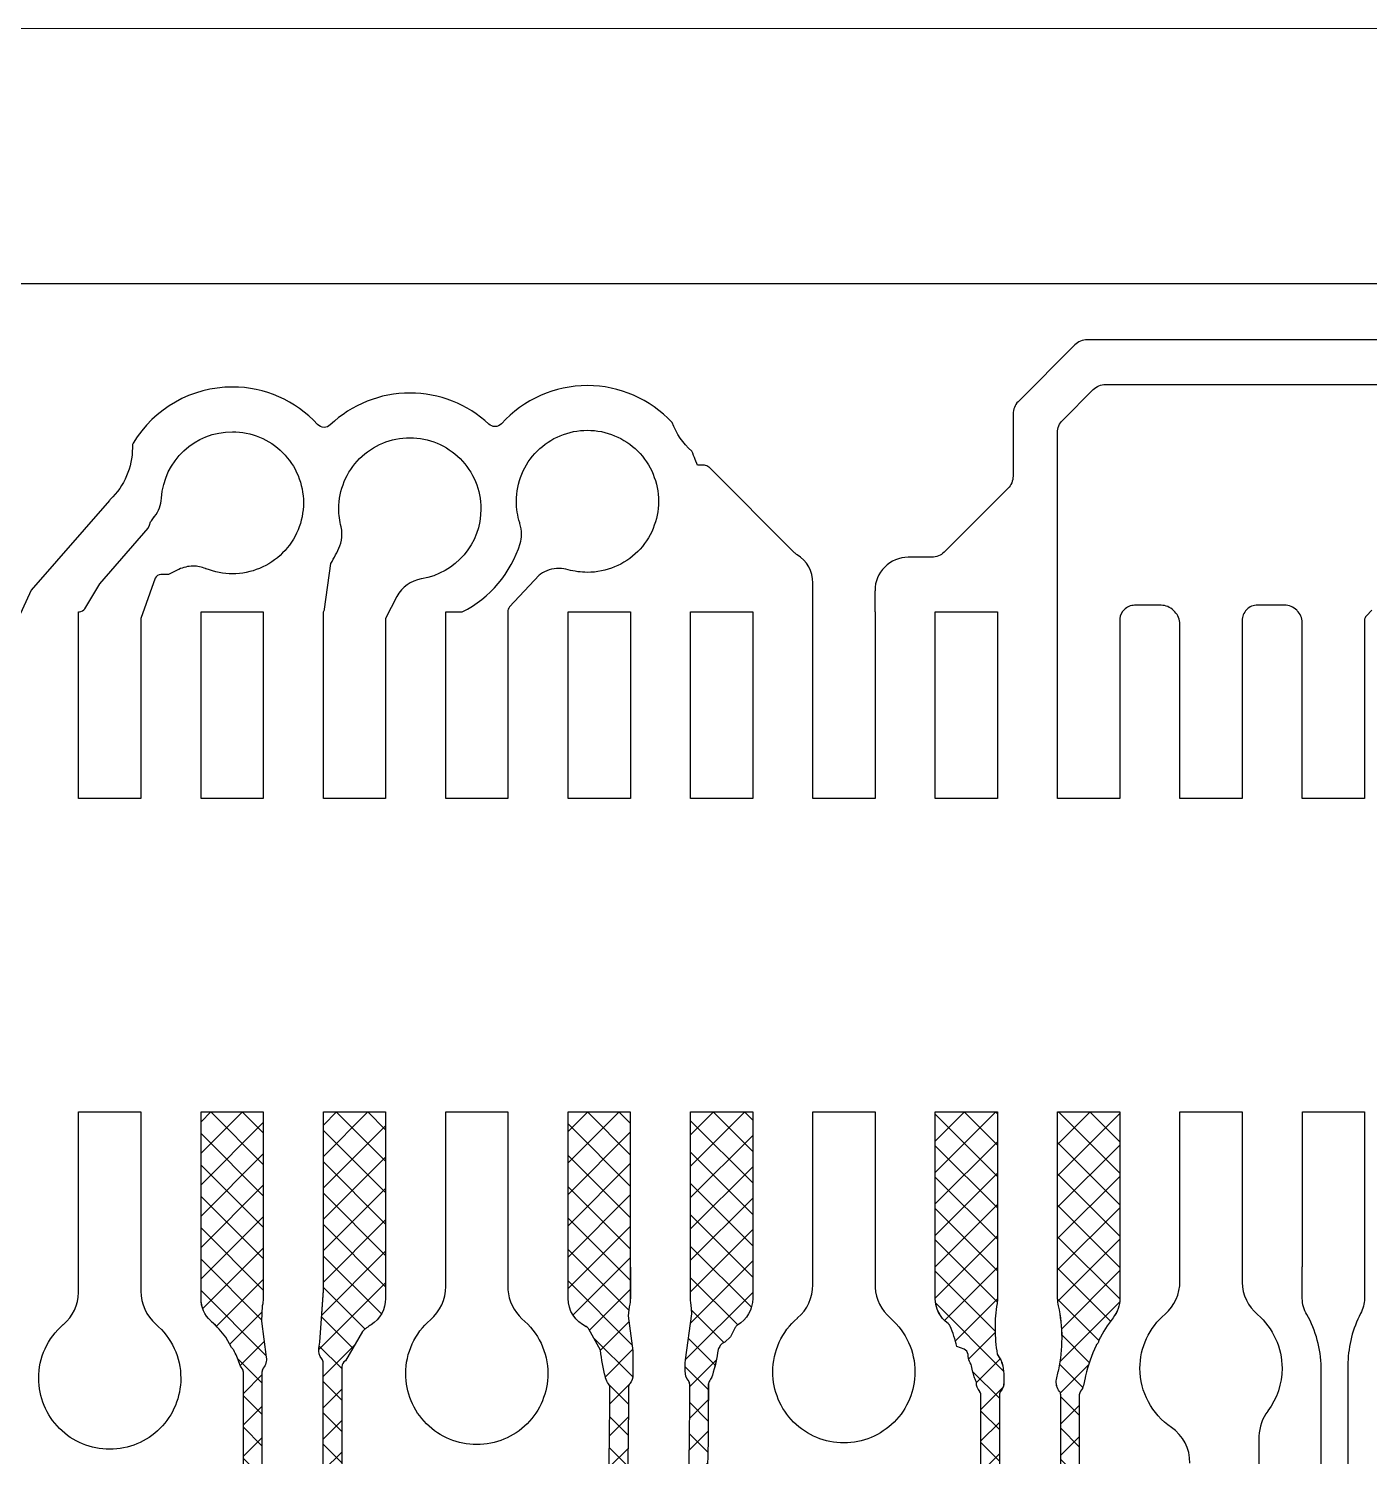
# Model space of a CAD drawing. Extents: x 3811 to 4077, y -444 to -307.
# Drawn here: x 3967.405 to 3971.24, y -377.707 to -373.623 of the extents above; entities that cross this region are included whole.
import ezdxf

# ---------------------------------------------------------------- set-up
doc = ezdxf.new("R2010")
doc.units = 0
doc.layers.add('gbr-dxf', color=7, linetype='Continuous')
doc.layers.add('gbr-outline-dxf', color=2, linetype='Continuous')
doc.layers.add('備註', color=1, linetype='Continuous', lineweight=9)

# ---------------------------------------------------------------- blocks, each defined once
blk = doc.blocks.new('1')
at = {"layer": '備註', "linetype": 'Continuous'}
h = blk.add_hatch(dxfattribs=at)
h.set_pattern_fill('ANSI37', color=3, scale=0.02, style=0)
h.paths.add_polyline_path([(4286.9204, -448.5773), (4286.9204, -445.413, -0.038469), (4286.9207, -445.409, -0.005741), (4286.9224, -445.2641, -0.012911), (4286.9224, -445.263, -0.192745), (4288.774, -440.9383), (4288.7742, -440.9381), (4290.6805, -439.0318, -0.022179), (4290.6819, -439.0301, -0.012999), (4290.6827, -439.0293, 0.198866), (4293.0571, -433.2981, -0.012999), (4293.057, -433.2969), (4293.057, -433.0422, 0.126703), (4293.0538, -433.0328, -0.238292), (4293.0451, -432.9984), (4293.0501, -432.9758), (4293.0503, -432.9752, -0.002638), (4293.0512, -432.9711, 0.052598), (4293.0607, -432.8805, -0.01044), (4293.0608, -432.8791, 0.052723), (4293.0509, -432.7883, -0.061206), (4293.0482, -432.7668), (4293.0482, -432.7668), (4293.0482, -432.2334), (4293.226, -432.2334), (4293.226, -432.6749, -0.009209), (4293.226, -432.6779), (4293.226, -432.7668, -0.169291), (4293.2068, -432.822, 0.043546), (4293.1661, -432.8856, 0.006989), (4293.1641, -432.8943), (4293.1641, -432.8943, 0.108919), (4293.1586, -432.9009, -0.041884), (4293.1584, -432.9012, 0.053171), (4293.1281, -432.9882, -0.002636), (4293.1272, -432.9923, -0.011867), (4293.1268, -432.9938), (4293.1219, -433.0155, -0.117232), (4293.114, -433.0319), (4293.114, -433.0319, 0.146349), (4293.11, -433.0427), (4293.11, -433.2957, -0.012999), (4293.1101, -433.2969, -0.198807), (4290.7224, -439.0646, -0.03099), (4290.7202, -439.067), (4290.7202, -439.067), (4288.8117, -440.9756), (4288.8114, -440.9758, 0.192697), (4286.9754, -445.2631, -0.012911), (4286.9754, -445.2642, 0.005907), (4286.9737, -445.4121, -0.050361), (4286.9734, -445.4173), (4286.9734, -448.5585, -0.036092), (4286.9734, -448.5587, 0.180687), (4286.9787, -448.5717), (4286.9936, -448.5865, -0.042428), (4286.9938, -448.5867, 0.147346), (4287.0042, -448.5918, -0.171376), (4287.028, -448.6026, 0.128411), (4287.1599, -448.6765, -0.015423), (4287.162, -448.6771, -0.266442), (4287.2236, -448.7407, 0.071546), (4287.2262, -448.7457), (4287.2263, -448.7457), (4287.2263, -448.7605, -0.007106), (4287.2263, -448.7626), (4287.2263, -449.0124, -0.007121), (4287.2263, -449.0145), (4287.2263, -449.2791), (4287.0485, -449.2791), (4287.0485, -449.2735), (4287.0485, -449.2735), (4287.0485, -448.7767, 0.118025), (4286.9734, -448.6595, -0.183096), (4286.9614, -448.6343, 0.134987), (4286.9568, -448.6247), (4286.9291, -448.597, -0.212453)])
h.paths.add_polyline_path([(4286.6817, -448.5885, -0.027768), (4286.6918, -448.6181), (4286.6918, -448.6218, 0.063503), (4286.6926, -448.6284), (4286.7018, -448.6818, -0.010797), (4286.7021, -448.6938, 0.010183), (4286.7021, -448.6951), (4286.7021, -448.6954, -0.108314), (4286.6996, -448.7036), (4286.6995, -448.7038), (4286.6995, -448.7038, 0.215605), (4286.6995, -448.7059), (4286.699, -448.7361, 0.0273), (4286.6985, -448.7457), (4286.6985, -448.7457), (4286.6985, -448.7457), (4286.6985, -448.7655), (4286.6985, -448.7655), (4286.6985, -449.2735), (4286.6985, -449.2735), (4286.6985, -449.2791), (4286.8763, -449.2791), (4286.8763, -449.0145, 0.007121), (4286.8763, -449.0124), (4286.8763, -448.7457, 0.228558), (4286.8428, -448.6761), (4286.8424, -448.6758, -0.131355), (4286.7549, -448.559, 0.079704), (4286.7485, -448.5484, -0.146239), (4286.7448, -448.5375, 0.036092), (4286.7448, -448.5373), (4286.7448, -445.2679, 0.087957), (4286.7466, -445.2589, -0.192757), (4288.6497, -440.8139), (4290.5584, -438.9052), (4290.5584, -438.9052), (4290.5585, -438.9052, 0.198869), (4292.8814, -433.298, 0.013079), (4292.8815, -433.2969), (4292.8815, -433.0426, -0.144789), (4292.8853, -433.032, 0.174547), (4292.8944, -433.0069), (4292.8944, -432.9862, 0.021595), (4292.8942, -432.9829, 0.067298), (4292.889, -432.9518, 0.081765), (4292.8841, -432.9401), (4292.8755, -432.9262, -0.042283), (4292.8691, -432.8532, 0.010351), (4292.8691, -432.8519, -0.040896), (4292.8749, -432.7812), (4292.875, -432.7804, 0.038766), (4292.8761, -432.7668), (4292.8761, -432.6779), (4292.8761, -432.2334), (4292.6983, -432.2334), (4292.6983, -432.239), (4292.6982, -432.239), (4292.6982, -432.7478), (4292.6983, -432.748), (4292.6983, -432.7668, 0.23908), (4292.7346, -432.8385, 0.06729), (4292.7351, -432.8389, -0.115876), (4292.7408, -432.8461), (4292.7408, -432.8461, -0.046487), (4292.7597, -432.9045), (4292.7807, -432.9119, -0.252788), (4292.7919, -432.9273), (4292.7925, -432.9332, 0.12341), (4292.7984, -432.9514), (4292.8009, -432.9554, 0.01812), (4292.8096, -432.9914, 0.061967), (4292.8134, -433.0003, -0.102406), (4292.8156, -433.0081, 0.03609), (4292.8156, -433.0084, 0.160481), (4292.8242, -433.0314, 0.055776), (4292.8245, -433.0319, -0.152992), (4292.8284, -433.0432, 0.036092), (4292.8285, -433.0434), (4292.8285, -433.2958, 0.01306), (4292.8284, -433.2969, -0.198906), (4290.521, -438.8677), (4290.521, -438.8677), (4290.521, -438.8677), (4288.6122, -440.7765), (4288.6121, -440.7765), (4288.6121, -440.7765, 0.192447), (4286.6938, -445.2499, 0.098806), (4286.6918, -445.2601), (4286.6918, -448.5373, 0.037059), (4286.6918, -448.5376, -0.152635), (4286.6878, -448.5488, 0.27377)])
h.paths.add_polyline_path([(4283.8869, -448.557, -0.172995), (4283.8958, -448.5321), (4283.8958, -448.532, 0.146349), (4283.8998, -448.5212), (4283.8998, -446.4176, -0.040138), (4283.9001, -446.4134, -0.198769), (4286.2625, -440.714), (4286.2627, -440.7138), (4287.5098, -439.4667), (4287.5098, -439.4666), (4287.5098, -439.4666, 0.198907), (4289.9036, -433.6873, -0.016872), (4289.9037, -433.6857), (4289.9037, -432.973, -0.036092), (4289.9036, -432.9727, 0.141335), (4289.9002, -432.9621, -0.212319), (4289.891, -432.9315), (4289.9029, -432.8387), (4289.9002, -432.786, -0.054356), (4289.8981, -432.7668), (4289.8981, -432.6779, -0.007121), (4289.8981, -432.6758), (4289.8981, -432.239), (4289.8982, -432.239), (4289.8982, -432.2334), (4290.076, -432.2334), (4290.076, -432.7668), (4290.0759, -432.7668), (4290.0759, -432.7668, -0.3159), (4290.0172, -432.8504, 0.141143), (4290.0088, -432.8577, -0.033597), (4290.0087, -432.8578), (4289.9797, -432.9056, 0.059391), (4289.978, -432.91, -0.029996), (4289.9675, -432.949, -0.090958), (4289.9606, -432.9614), (4289.9606, -432.9614, 0.141804), (4289.9567, -432.9718), (4289.9567, -433.687, -0.016893), (4289.9566, -433.6886, -0.198865), (4287.5473, -439.5041), (4287.5473, -439.5041), (4287.5473, -439.5041), (4286.3002, -440.7512), (4286.2999, -440.7515, 0.198902), (4283.9531, -446.4175, -0.026722), (4283.953, -446.4202, -0.016159), (4283.9528, -446.4218), (4283.9528, -448.5203, -0.048029), (4283.9528, -448.5207, 0.152992), (4283.9568, -448.532), (4283.9569, -448.5321, -0.092649), (4283.9638, -448.5448, -0.002776), (4283.9648, -448.548, 0.055059), (4283.9954, -448.6144, -0.039851), (4283.9956, -448.6146, 0.137615), (4284.0038, -448.6217), (4284.0038, -448.6217), (4284.0038, -448.6218), (4284.0052, -448.6245, 0.441021), (4284.0052, -448.6245), (4284.0052, -448.6245), (4284.0139, -448.6418, 0.037742), (4284.0468, -448.6796, -0.212517), (4284.0762, -448.7457), (4284.0762, -448.8346, -0.007121), (4284.0762, -448.8367), (4284.0762, -449.2791), (4283.8984, -449.2791), (4283.8984, -449.2735), (4283.8984, -449.2735), (4283.8984, -448.7655), (4283.8984, -448.7649), (4283.8984, -448.7457), (4283.8984, -448.7457), (4283.8984, -448.7457, -0.040316), (4283.8996, -448.7314, -0.010149), (4283.8998, -448.7302), (4283.9034, -448.6386, 0.050913), (4283.8899, -448.5724), (4283.8893, -448.5705, -0.088155)])
h.paths.add_polyline_path([(4283.5483, -448.8346, 0.009209), (4283.5484, -448.8376), (4283.5484, -449.2735), (4283.5484, -449.2735), (4283.5484, -449.2791), (4283.7262, -449.2791), (4283.7262, -448.7457), (4283.7261, -448.7457, 0.019469), (4283.7259, -448.7389), (4283.731, -448.5973), (4283.731, -448.5973, -0.396062), (4283.731, -448.5972), (4283.731, -448.5956), (4283.731, -448.5955), (4283.731, -448.5955, -0.135041), (4283.7306, -448.5849), (4283.7306, -448.5847, -0.012549), (4283.7352, -448.5689, 0.254191), (4283.7282, -448.532), (4283.7282, -448.532, -0.146437), (4283.7243, -448.5212), (4283.7243, -446.4177, 0.016923), (4283.7242, -446.4161, -0.198862), (4286.1381, -440.5897), (4286.1383, -440.5895), (4287.3855, -439.3423), (4287.3855, -439.3423), (4287.3855, -439.3423, 0.198917), (4289.7281, -433.6871, 0.016923), (4289.728, -433.6854), (4289.728, -433.0099, -0.152918), (4289.732, -432.9987), (4289.732, -432.9987, 0.175279), (4289.7409, -432.9734), (4289.7409, -432.9508, 0.145547), (4289.7353, -432.9291), (4289.7249, -432.8514), (4289.7257, -432.7734, 0.018935), (4289.7259, -432.7668), (4289.7259, -432.7668), (4289.7259, -432.7668), (4289.7259, -432.747), (4289.7259, -432.239), (4289.7259, -432.2334), (4289.5481, -432.2334), (4289.5481, -432.239), (4289.5481, -432.6758, 0.007121), (4289.5481, -432.6779), (4289.5481, -432.7668, 0.194527), (4289.5731, -432.8286, -0.111015), (4289.6635, -432.9841, 0.105582), (4289.671, -432.9987), (4289.671, -432.9987, -0.152929), (4289.675, -433.01, 0.036092), (4289.675, -433.0102), (4289.675, -433.686, 0.013079), (4289.675, -433.6871, 0.020044), (4289.6751, -433.6891, -0.198851), (4287.3481, -439.3048), (4287.348, -439.3048), (4287.348, -439.3048), (4286.1008, -440.552), (4286.1006, -440.5522, 0.198871), (4283.6712, -446.4164, 0.013079), (4283.6712, -446.4175), (4283.6712, -446.4178, 0.020066), (4283.6713, -446.4198), (4283.6713, -448.5207, -0.150332), (4283.6674, -448.5318, 0.096433), (4283.6602, -448.5449, -0.122485), (4283.5758, -448.6814, 0.204905), (4283.5483, -448.7457)])
h.paths.add_polyline_path([(4285.6484, -449.2791), (4285.6484, -448.7457), (4285.6485, -448.7457), (4285.6485, -448.7457, -0.186162), (4285.6715, -448.686, -0.011402), (4285.6725, -448.6848, 0.113626), (4285.759, -448.5364, -0.002685), (4285.7601, -448.5329, -0.098981), (4285.7673, -448.5193), (4285.7673, -448.5192, 0.152897), (4285.7713, -448.508, -0.05707), (4285.7713, -448.5074), (4285.7713, -445.9316, -0.020066), (4285.7713, -445.9296, -0.198906), (4288.0516, -440.4245), (4288.0516, -440.4245), (4288.0516, -440.4245), (4289.1865, -439.2896), (4289.1865, -439.2896), (4289.1865, -439.2896, 0.198918), (4291.7675, -433.0586, -0.01306), (4291.7675, -433.0575), (4291.7675, -433.0224, -0.048029), (4291.7675, -433.022, 0.145602), (4291.7638, -433.0112, -0.124838), (4291.7554, -432.9938, -0.014226), (4291.7548, -432.9919, -0.038028), (4291.741, -432.9152), (4291.7076, -432.8549, 0.133018), (4291.7001, -432.8477, -0.293511), (4291.6482, -432.7668), (4291.6481, -432.7668), (4291.6481, -432.2334), (4291.8259, -432.2334), (4291.8259, -432.6758, -0.007106), (4291.826, -432.6779), (4291.826, -432.7668, -0.044204), (4291.8246, -432.7824), (4291.8245, -432.7831, 0.019404), (4291.8196, -432.8163), (4291.833, -432.9171, -0.04233), (4291.8333, -432.9237), (4291.8333, -432.9858, -0.171575), (4291.8246, -433.0106), (4291.8245, -433.0107, 0.152897), (4291.8205, -433.022), (4291.8205, -433.0586, -0.013079), (4291.8205, -433.0598, -0.198885), (4289.224, -439.327), (4289.224, -439.3271), (4289.2239, -439.3271), (4288.0891, -440.4619), (4288.0891, -440.462), (4288.089, -440.462, 0.198837), (4285.8243, -445.9276, -0.020022), (4285.8243, -445.9296), (4285.8243, -448.5091, 0.126649), (4285.8277, -448.5185, -0.255471), (4285.8355, -448.5554, -0.002709), (4285.8344, -448.5591, 0.019111), (4285.8274, -448.5873), (4285.8262, -448.7416, -0.011961), (4285.8263, -448.7457), (4285.8263, -448.8346, -0.009235), (4285.8262, -448.8375), (4285.8262, -449.2791)])
h.paths.add_polyline_path([(4284.5984, -449.2791), (4284.5984, -448.7457), (4284.5984, -448.7457), (4284.5984, -448.7457, -0.181251), (4284.6203, -448.6873, -0.01195), (4284.6214, -448.686, 0.113438), (4284.71, -448.5278, -0.100452), (4284.7172, -448.5139), (4284.7173, -448.5139, 0.152897), (4284.7213, -448.5026, -0.037059), (4284.7213, -448.5023), (4284.7213, -446.3639, -0.013079), (4284.7213, -446.3628, -0.198867), (4287.2147, -440.3439), (4287.2149, -440.3437), (4288.3589, -439.1997), (4288.3589, -439.1997), (4288.3589, -439.1997, 0.198919), (4290.7192, -433.5016, -0.01306), (4290.7192, -433.5005), (4290.7192, -432.9778, 0.141403), (4290.7158, -432.9672, -0.106282), (4290.7079, -432.9527, 0.037341), (4290.6916, -432.9145, 0.121014), (4290.6851, -432.9076), (4290.685, -432.9076), (4290.669, -432.8781, 0.05425), (4290.6283, -432.8336, -0.021193), (4290.626, -432.8313, -0.205959), (4290.5982, -432.7668), (4290.5981, -432.7668), (4290.5981, -432.7476), (4290.5981, -432.7475), (4290.5981, -432.239), (4290.5981, -432.239), (4290.5981, -432.2334), (4290.7759, -432.2334), (4290.7759, -432.6759, -0.006875), (4290.776, -432.6779), (4290.776, -432.7668, -0.060251), (4290.7734, -432.7879), (4290.771, -432.8319), (4290.7845, -432.935, -0.215499), (4290.7763, -432.9664), (4290.7762, -432.9665, 0.152897), (4290.7723, -432.9777, -0.037059), (4290.7722, -432.978), (4290.7722, -433.5016, -0.013079), (4290.7722, -433.5028, -0.198882), (4288.3964, -439.2372), (4288.3964, -439.2372), (4288.3964, -439.2372), (4287.2524, -440.3812), (4287.2522, -440.3814, 0.198902), (4284.7743, -446.3639, -0.01306), (4284.7743, -446.365), (4284.7743, -448.5035, 0.126611), (4284.7775, -448.5129, -0.255514), (4284.7856, -448.5498, 0.048391), (4284.771, -448.6266), (4284.7744, -448.7278, -0.050849), (4284.7762, -448.7457), (4284.7762, -448.8346, -0.009235), (4284.7762, -448.8376), (4284.7762, -449.2791)])
h.paths.add_polyline_path([(4284.9387, -448.5595, -0.250239), (4284.9458, -448.5231), (4284.9459, -448.5229, 0.152967), (4284.9498, -448.5117), (4284.9498, -446.364, -0.013079), (4284.9499, -446.3628, -0.198864), (4287.3765, -440.5057), (4287.3765, -440.5057), (4287.3765, -440.5057), (4288.5208, -439.3615), (4288.5208, -439.3614), (4288.5208, -439.3614, 0.198847), (4290.9479, -433.5039, -0.020044), (4290.9478, -433.5019), (4290.9478, -433.5017, -0.01306), (4290.9478, -433.5005), (4290.9478, -432.9511, 0.152951), (4290.9438, -432.9398, -0.039884), (4290.9437, -432.9396, -0.209268), (4290.9354, -432.9091), (4290.9379, -432.8921), (4290.9482, -432.7438), (4290.9482, -432.2334), (4291.126, -432.2334), (4291.126, -432.6757, -0.007335), (4291.126, -432.6779), (4291.126, -432.7668, -0.258233), (4291.0843, -432.8421, 0.039395), (4291.0598, -432.861), (4291.0109, -432.9456), (4291.0109, -432.9456, 0.259695), (4291.0009, -432.9622, -0.034686), (4291.0008, -432.9628), (4291.0008, -433.5002, -0.016923), (4291.0009, -433.5019, -0.198912), (4288.5583, -439.3989), (4288.5582, -439.3989), (4288.5582, -439.3989), (4287.414, -440.5432), (4287.4139, -440.5432), (4287.4139, -440.5432, 0.198899), (4285.0029, -446.3639, -0.01306), (4285.0028, -446.3651), (4285.0028, -448.5112, -0.048029), (4285.0029, -448.5116, 0.14893), (4285.0067, -448.5226, -0.099394), (4285.014, -448.5362, 0.061896), (4285.0513, -448.6191, 0.069304), (4285.0552, -448.6229), (4285.0554, -448.623), (4285.0608, -448.634, 0.043693), (4285.1013, -448.6839, -0.017871), (4285.103, -448.6858, -0.186699), (4285.1262, -448.7457), (4285.1263, -448.7457), (4285.1263, -449.2791), (4284.9485, -449.2791), (4284.9485, -449.2735), (4284.9485, -448.8378, -0.009209), (4284.9484, -448.8348), (4284.9484, -448.7457, -0.018469), (4284.9486, -448.7393), (4284.9508, -448.6128), (4284.9508, -448.6128, 0.014957), (4284.9507, -448.6118, 0.036518)])
h.paths.add_polyline_path([(4282.4984, -448.7457), (4282.4984, -448.8346), (4282.4984, -449.2791), (4282.6762, -449.2791), (4282.6762, -449.2735), (4282.6762, -449.2735), (4282.6762, -448.7655), (4282.6762, -448.7655), (4282.6762, -448.7457, 0.030518), (4282.6755, -448.7349), (4282.6747, -448.5969, -0.027525), (4282.6844, -448.5535, 0.002633), (4282.6855, -448.5498, 0.255399), (4282.6774, -448.5129, -0.137907), (4282.6742, -448.5026), (4282.6742, -446.3275, 0.01306), (4282.6742, -446.3264, -0.198907), (4284.9527, -440.8254), (4284.9527, -440.8254), (4284.9527, -440.8254), (4286.7469, -439.0312, 0.041596), (4286.7497, -439.0279, 0.15799), (4288.6742, -433.0893, 0.020066), (4288.6741, -433.0874), (4288.6741, -433.0104, 0.05707), (4288.6742, -433.0099, -0.152897), (4288.6782, -432.9986, 0.173258), (4288.6871, -432.9737), (4288.6871, -432.9456, 0.050081), (4288.6863, -432.9378), (4288.6708, -432.8219), (4288.673, -432.7893, 0.064351), (4288.6759, -432.7668), (4288.6759, -432.747), (4288.6759, -432.6779), (4288.6759, -432.239), (4288.6759, -432.2334), (4288.4981, -432.2334), (4288.4981, -432.239), (4288.4981, -432.6779), (4288.4981, -432.747), (4288.4981, -432.7668, 0.180381), (4288.5198, -432.825, 0.01427), (4288.5212, -432.8265, -0.04928), (4288.5686, -432.8905), (4288.569, -432.8912, 0.118045), (4288.5695, -432.8923, -0.027346), (4288.5707, -432.894, -0.060362), (4288.6095, -432.9834, 0.110384), (4288.6172, -432.9987, -0.146233), (4288.6211, -433.0094), (4288.6211, -433.0894, 0.020044), (4288.6212, -433.0914, -0.157884), (4286.708, -438.9951), (4284.9152, -440.7879), (4284.9152, -440.7879), (4284.9152, -440.7879, 0.198869), (4282.6212, -446.3252, 0.013079), (4282.6212, -446.3264), (4282.6212, -448.5026, -0.152897), (4282.6172, -448.5139), (4282.6171, -448.514, 0.100206), (4282.6099, -448.5278, 0.002647), (4282.6088, -448.5315, -0.110971), (4282.5214, -448.686, 0.010784), (4282.5204, -448.687, 0.182088)])
h.paths.add_polyline_path([(4282.8387, -448.5595, 0.002676), (4282.8397, -448.5628, -0.008691), (4282.8431, -448.5749), (4282.8483, -448.7655), (4282.8483, -449.2735), (4282.8483, -449.2735), (4282.8483, -449.2791), (4283.0261, -449.2791), (4283.0261, -448.8346), (4283.0261, -448.7457, 0.195254), (4283.001, -448.6837, -0.115352), (4282.915, -448.5397, 0.002713), (4282.9139, -448.5362, 0.095115), (4282.907, -448.5232, 0.040767), (4282.9068, -448.5229, -0.152992), (4282.9028, -448.5116, 0.036092), (4282.9028, -448.5113), (4282.9028, -446.3274, 0.03042), (4282.9028, -446.3243, -0.198847), (4285.1144, -440.987), (4285.1145, -440.987), (4285.1145, -440.987), (4286.9214, -439.18, 0.040674), (4286.9242, -439.1768, 0.15841), (4288.9028, -433.0905, 0.013079), (4288.9028, -433.0893), (4288.9028, -432.9748, -0.152234), (4288.9071, -432.9637, 0.095505), (4288.9145, -432.9508, 0.019977), (4288.9225, -432.9245, -0.219672), (4288.9341, -432.9124), (4288.9342, -432.9124), (4288.9659, -432.8552), (4288.9659, -432.8551, -0.140609), (4288.974, -432.8476), (4288.9742, -432.8475, 0.29281), (4289.0259, -432.7668), (4289.0259, -432.6779, 0.006875), (4289.0259, -432.6759), (4289.0259, -432.239), (4289.0259, -432.2334), (4288.8481, -432.2334), (4288.8481, -432.239), (4288.8481, -432.747), (4288.8481, -432.7668), (4288.8481, -432.7668, 0.056627), (4288.8503, -432.7867, -0.026278), (4288.8541, -432.8145), (4288.8383, -432.9327, 0.198048), (4288.8459, -432.9617, 0.04083), (4288.8461, -432.962, -0.145886), (4288.8497, -432.9728, 0.058027), (4288.8498, -432.9733), (4288.8498, -433.0882, 0.01306), (4288.8498, -433.0894, -0.158386), (4286.8825, -439.144), (4285.077, -440.9495), (4285.077, -440.9495), (4285.077, -440.9495, 0.198917), (4282.8498, -446.3263, 0.016923), (4282.8498, -446.328), (4282.8498, -448.5121, -0.144789), (4282.8459, -448.5228, 0.252674)])
h.paths.add_polyline_path([(4285.9889, -448.569, -0.2567), (4285.9961, -448.5317, 0.139935), (4285.9999, -448.5215), (4285.9999, -445.9299, -0.013079), (4285.9999, -445.9287, -0.198872), (4288.2134, -440.5862), (4288.2134, -440.5862), (4288.2134, -440.5862), (4289.3482, -439.4514, 0.198911), (4291.996, -433.059, -0.017024), (4291.9961, -433.0573), (4291.9961, -433.0134, -0.048029), (4291.996, -433.013, 0.152992), (4291.9921, -433.0017), (4291.9921, -433.0017, -0.186251), (4291.9832, -432.9748), (4291.9832, -432.9492, -0.043586), (4291.9838, -432.9424), (4292.0023, -432.8113), (4292.0013, -432.7976, 0.010184), (4291.9993, -432.7807, -0.039382), (4291.9982, -432.7668), (4291.9982, -432.6779, -0.007121), (4291.9982, -432.6758), (4291.9982, -432.2334), (4292.176, -432.2334), (4292.176, -432.7668), (4292.176, -432.7668), (4292.176, -432.7668, -0.264407), (4292.1325, -432.8432, 0.118492), (4292.1262, -432.8501), (4292.1262, -432.8501), (4292.1122, -432.8768), (4292.0967, -432.8923), (4292.0967, -432.8923, 0.213294), (4292.0832, -432.9015, 0.007572), (4292.0771, -432.9128, -0.03781), (4292.0607, -432.9867, -0.107864), (4292.0531, -433.0016), (4292.0531, -433.0017, 0.152897), (4292.0491, -433.0129), (4292.0491, -433.0586, -0.016893), (4292.049, -433.0603, -0.198872), (4289.3858, -439.4888), (4289.3858, -439.4888), (4288.2509, -440.6237), (4288.2509, -440.6237), (4288.2509, -440.6237, 0.198911), (4286.0529, -445.9298, -0.01306), (4286.0529, -445.931), (4286.0529, -448.5202, -0.048029), (4286.0529, -448.5206, 0.152992), (4286.0569, -448.5319), (4286.0569, -448.5319, -0.108794), (4286.0646, -448.547), (4286.0649, -448.548, 0.120342), (4286.1492, -448.6819, -0.011273), (4286.1502, -448.6829, -0.198693), (4286.1762, -448.7457), (4286.1762, -448.8346), (4286.1762, -449.2791), (4285.9984, -449.2791), (4285.9984, -448.8346), (4285.9984, -448.7457, -0.037571), (4285.9994, -448.7325), (4286.0018, -448.6362), (4286.0018, -448.6362), (4286.0018, -448.6362, 0.081875), (4286.0024, -448.6297, 0.04431), (4285.9899, -448.5722, -0.002781)])
at = {"layer": 'gbr-dxf', "color": 3, "linetype": 'Continuous'}
for points in [[(4290.7192, -433.5005), (4290.7192, -432.9778, 0.141403), (4290.7158, -432.9672, -0.106282), (4290.7079, -432.9527, 0.037341), (4290.6916, -432.9145, 0.121014), (4290.6851, -432.9076), (4290.685, -432.9076), (4290.669, -432.8781, 0.05425), (4290.6283, -432.8336, -0.021193), (4290.626, -432.8313, -0.205959), (4290.5982, -432.7668), (4290.5981, -432.7668), (4290.5981, -432.7476), (4290.5981, -432.7475), (4290.5981, -432.239), (4290.5981, -432.239), (4290.5981, -432.2334), (4290.7759, -432.2334), (4290.7759, -432.6759, -0.006875), (4290.776, -432.6779), (4290.776, -432.7668, -0.060251), (4290.7734, -432.7879), (4290.771, -432.8319), (4290.7845, -432.935, -0.215499), (4290.7763, -432.9664), (4290.7762, -432.9665, 0.152897), (4290.7723, -432.9777, -0.037059), (4290.7722, -432.978), (4290.7722, -433.5016, -0.013079)], [(4290.9478, -433.5005), (4290.9478, -432.9511, 0.152951), (4290.9438, -432.9398, -0.039884), (4290.9437, -432.9396, -0.209268), (4290.9354, -432.9091), (4290.9379, -432.8921), (4290.9482, -432.7438), (4290.9482, -432.2334), (4291.126, -432.2334), (4291.126, -432.6757, -0.007335), (4291.126, -432.6779), (4291.126, -432.7668, -0.258233), (4291.0843, -432.8421, 0.039395), (4291.0598, -432.861), (4291.0109, -432.9456), (4291.0109, -432.9456, 0.259695), (4291.0009, -432.9622, -0.034686), (4291.0008, -432.9628), (4291.0008, -433.5002, -0.016923)], [(4289.1865, -439.2896, 0.198918), (4291.7675, -433.0586, -0.01306), (4291.7675, -433.0575), (4291.7675, -433.0224, -0.048029), (4291.7675, -433.022, 0.145602), (4291.7638, -433.0112, -0.124838), (4291.7554, -432.9938, -0.014226), (4291.7548, -432.9919, -0.038028), (4291.741, -432.9152), (4291.7076, -432.8549, 0.133018), (4291.7001, -432.8477, -0.293511), (4291.6482, -432.7668), (4291.6481, -432.7668), (4291.6481, -432.2334), (4291.8259, -432.2334), (4291.8259, -432.6758, -0.007106), (4291.826, -432.6779), (4291.826, -432.7668, -0.044204), (4291.8246, -432.7824), (4291.8245, -432.7831, 0.019404), (4291.8196, -432.8163), (4291.833, -432.9171, -0.04233), (4291.8333, -432.9237), (4291.8333, -432.9858, -0.171575), (4291.8246, -433.0106), (4291.8245, -433.0107, 0.152897), (4291.8205, -433.022), (4291.8205, -433.0586, -0.013079), (4291.8205, -433.0598, -0.198885), (4289.224, -439.327)], [(4289.3482, -439.4514, 0.198911), (4291.996, -433.059, -0.017024), (4291.9961, -433.0573), (4291.9961, -433.0134, -0.048029), (4291.996, -433.013, 0.152992), (4291.9921, -433.0017), (4291.9921, -433.0017, -0.186251), (4291.9832, -432.9748), (4291.9832, -432.9492, -0.043586), (4291.9838, -432.9424), (4292.0023, -432.8113), (4292.0013, -432.7976, 0.010184), (4291.9993, -432.7807, -0.039382), (4291.9982, -432.7668), (4291.9982, -432.6779, -0.007121), (4291.9982, -432.6758), (4291.9982, -432.2334), (4292.176, -432.2334), (4292.176, -432.7668), (4292.176, -432.7668), (4292.176, -432.7668, -0.264407), (4292.1325, -432.8432, 0.118492), (4292.1262, -432.8501), (4292.1262, -432.8501), (4292.1122, -432.8768), (4292.0967, -432.8923), (4292.0967, -432.8923, 0.213294), (4292.0832, -432.9015, 0.007572), (4292.0771, -432.9128, -0.03781), (4292.0607, -432.9867, -0.107864), (4292.0531, -433.0016), (4292.0531, -433.0017, 0.152897), (4292.0491, -433.0129), (4292.0491, -433.0586, -0.016893), (4292.049, -433.0603, -0.198872), (4289.3858, -439.4888)], [(4292.8285, -433.2958), (4292.8285, -433.0434, -0.036092), (4292.8284, -433.0432, 0.152992), (4292.8245, -433.0319, -0.055776), (4292.8242, -433.0314, -0.160481), (4292.8156, -433.0084, -0.03609), (4292.8156, -433.0081, 0.102406), (4292.8134, -433.0003, -0.061967), (4292.8096, -432.9914, -0.01812), (4292.8009, -432.9554), (4292.7984, -432.9514, -0.12341), (4292.7925, -432.9332), (4292.7919, -432.9273), (4292.7919, -432.9272, 0.252788), (4292.7807, -432.9119), (4292.7597, -432.9045, 0.046487), (4292.7408, -432.8461), (4292.7408, -432.8461, 0.115876), (4292.7351, -432.8389, -0.06729), (4292.7346, -432.8385, -0.23908), (4292.6983, -432.7668), (4292.6983, -432.748), (4292.6982, -432.7478), (4292.6982, -432.239), (4292.6983, -432.239), (4292.6983, -432.2334), (4292.8761, -432.2334), (4292.8761, -432.6779)], [(4293.057, -433.2969), (4293.057, -433.0422, 0.126703), (4293.0538, -433.0328, -0.238292), (4293.0451, -432.9984), (4293.0501, -432.9758), (4293.0503, -432.9752, -0.002638), (4293.0512, -432.9711, 0.052598), (4293.0607, -432.8805, -0.01044), (4293.0608, -432.8791, 0.052723), (4293.0509, -432.7883, -0.061206), (4293.0482, -432.7668), (4293.0482, -432.7668), (4293.0482, -432.2334), (4293.226, -432.2334), (4293.226, -432.6749, -0.009209), (4293.226, -432.6779), (4293.226, -432.7668, -0.169291), (4293.2068, -432.822, 0.043546), (4293.1661, -432.8856, 0.006989), (4293.1641, -432.8943), (4293.1641, -432.8943, 0.108919), (4293.1586, -432.9009, -0.041884), (4293.1584, -432.9012, 0.053171), (4293.1281, -432.9882, -0.002636), (4293.1272, -432.9923, -0.011867), (4293.1268, -432.9938), (4293.1219, -433.0155, -0.117232), (4293.114, -433.0319), (4293.114, -433.0319, 0.146349), (4293.11, -433.0427), (4293.11, -433.2957, -0.012999)], [(4292.8761, -432.6779), (4292.8761, -432.7668, -0.038766), (4292.875, -432.7804), (4292.8749, -432.7812, 0.040896), (4292.8691, -432.8519, -0.010351), (4292.8691, -432.8532, 0.042283), (4292.8755, -432.9262), (4292.8841, -432.9401, -0.081765), (4292.889, -432.9518, -0.067298), (4292.8942, -432.9829, -0.021595), (4292.8944, -432.9862), (4292.8944, -433.0069, -0.174547), (4292.8853, -433.032, 0.144789), (4292.8815, -433.0426), (4292.8815, -433.2969, -0.013079), (4292.8814, -433.298, -0.198869), (4290.5585, -438.9052), (4290.5584, -438.9052), (4290.5584, -438.9052), (4288.6497, -440.8139, 0.192757)]]:
    blk.add_lwpolyline(points, format="xyb", dxfattribs=at)

msp = doc.modelspace()

# ---------------------------------------------------------------- linework, layer by layer
at = {"layer": 'gbr-dxf', "linetype": 'Continuous'}
for points in [[(3960.4371, -374.3522), (3973.4374, -374.3522, -0.365449)], [(3972.9202, -374.5132), (3970.4327, -374.5132, 0.198987), (3970.3974, -374.5279), (3970.2351, -374.6901, 0.198964), (3970.2205, -374.7255), (3970.2205, -374.903, -0.198889), (3970.2058, -374.9383), (3970.0238, -375.1204, -0.198814), (3969.9884, -375.135), (3969.9212, -375.135), (3969.9207, -375.135, 0.414238), (3969.8258, -375.23, -0.02152), (3969.8257, -375.232), (3969.8257, -375.2888, 0.031775), (3969.8259, -375.2913), (3969.826, -375.2913), (3969.826, -375.8247), (3969.6482, -375.8247), (3969.6482, -375.8191), (3969.6481, -375.8191), (3969.6481, -375.2091), (3969.6481, -375.2085, 0.260275), (3969.603, -375.1276, -0.03163), (3969.6005, -375.1259, -0.042896), (3969.5939, -375.1204), (3969.3512, -374.8776, -0.056719), (3969.3508, -374.8773, 0.181507), (3969.3378, -374.8719, -0.04733), (3969.3374, -374.8719), (3969.3183, -374.8719), (3969.3119, -374.8556, 0.019813), (3969.3015, -374.8317, -0.124142), (3969.2456, -374.7496, 0.208304), (3969.0033, -374.644), (3969.0033, -374.644, 0.211895), (3968.7577, -374.753, -0.211941), (3968.7389, -374.7613, -0.189814), (3968.7216, -374.7545, 0.190057), (3968.4956, -374.6654, 0.192158), (3968.2677, -374.7563, -0.193836), (3968.2502, -374.7634, -0.211803), (3968.2314, -374.755, 0.209797), (3967.9878, -374.6481), (3967.9878, -374.6481, 0.263169), (3967.7041, -374.8085, 0.120394), (3967.7017, -374.8177, -0.035995), (3967.7017, -374.8179, -0.006047), (3967.7018, -374.8224, -0.205379), (3967.6386, -374.9696, 0.053919), (3967.636, -374.9729), (3967.636, -374.973), (3967.4125, -375.2295), (3967.3758, -375.3086)], [(3970.8758, -375.3631), (3970.8758, -375.8246), (3970.698, -375.8246), (3970.698, -375.3626), (3970.698, -375.3265), (3970.698, -375.3264, 0.198965), (3970.6833, -375.2911), (3970.6793, -375.2871, 0.198831), (3970.644, -375.2724), (3970.5682, -375.2724, 0.198981), (3970.5382, -375.2849, 0.16947), (3970.526, -375.3101), (3970.526, -375.8246), (3970.3482, -375.8246), (3970.3482, -375.3936, -0.058027), (3970.3482, -375.3931, 0.031669), (3970.3479, -375.3906, -0.099995), (3970.3479, -375.3896), (3970.3479, -374.7783, -0.198766), (3970.3626, -374.743), (3970.4501, -374.6554, -0.198959), (3970.4855, -374.6408), (3972.8681, -374.6408, -0.198395)], [(3967.5481, -375.2958), (3967.5481, -375.2958), (3967.5481, -375.2918), (3967.5481, -375.2917), (3967.5481, -375.2917), (3967.5481, -375.2912), (3967.5501, -375.2912, 0.236999), (3967.5656, -375.2822), (3967.5657, -375.2821), (3967.6086, -375.2112), (3967.747, -375.0522), (3967.7503, -375.0428), (3967.7536, -375.0337), (3967.7562, -375.0304, 0.010312), (3967.7644, -375.0198, -0.021383), (3967.7655, -375.0181, 0.148973), (3967.785, -374.9663), (3967.785, -374.9658, -0.395229), (3967.9878, -374.7759, -0.414223), (3968.191, -374.9791, -0.414223), (3967.9878, -375.1823, -0.094435), (3967.9131, -375.168, -0.019643), (3967.9114, -375.1674, 0.096656), (3967.8757, -375.1605, -0.012356), (3967.8747, -375.1604, 0.109096), (3967.8348, -375.1697, -0.016566), (3967.8334, -375.1703), (3967.8047, -375.184), (3967.7834, -375.184, 0.261648), (3967.767, -375.195), (3967.7259, -375.3098), (3967.7259, -375.819)], [(3971.247, -375.2866), (3971.2312, -375.3023, 0.181507), (3971.2258, -375.3153, -0.037059), (3971.2258, -375.3156), (3971.2258, -375.374), (3971.2257, -375.3741), (3971.2257, -375.8247), (3971.0479, -375.8247), (3971.0479, -375.3216, 0.190631), (3971.0333, -375.2878), (3971.0321, -375.2866, 0.198814), (3970.9968, -375.2719), (3970.92, -375.2719, 0.199104), (3970.8887, -375.2849, 0.199009), (3970.8758, -375.3162), (3970.8758, -375.3631)], [(3966.4864, -383.7774, 0.198918), (3969.0674, -377.5465, -0.01306), (3969.0675, -377.5454), (3969.0675, -377.5103, -0.048029), (3969.0674, -377.5099, 0.145602), (3969.0638, -377.4991, -0.124838), (3969.0553, -377.4817, -0.014226), (3969.0548, -377.4797, -0.038028), (3969.041, -377.4031), (3969.0076, -377.3428, 0.133018), (3969.0001, -377.3355, -0.293511), (3968.9481, -377.2547), (3968.9481, -377.2547), (3968.9481, -376.7213), (3969.1259, -376.7213), (3969.1259, -377.1637, -0.007106), (3969.1259, -377.1658), (3969.1259, -377.2547, -0.044204), (3969.1246, -377.2703), (3969.1244, -377.271, 0.019404), (3969.1195, -377.3042), (3969.133, -377.4049, -0.04233), (3969.1333, -377.4115), (3969.1333, -377.4737, -0.171575), (3969.1245, -377.4985), (3969.1244, -377.4986, 0.152897), (3969.1205, -377.5098), (3969.1205, -377.5465, -0.013079), (3969.1204, -377.5476, -0.198885), (3966.5239, -383.8149)], [(3966.6482, -383.9393, 0.198911), (3969.296, -377.5469, -0.017024), (3969.296, -377.5452), (3969.296, -377.5013, -0.048029), (3969.296, -377.5009, 0.152992), (3969.292, -377.4896), (3969.292, -377.4896, -0.186251), (3969.2832, -377.4626), (3969.2832, -377.437, -0.043586), (3969.2838, -377.4303), (3969.3022, -377.2992), (3969.3013, -377.2854, 0.010184), (3969.2992, -377.2686, -0.039382), (3969.2981, -377.2547), (3969.2981, -377.1658, -0.007121), (3969.2981, -377.1637), (3969.2981, -376.7213), (3969.4759, -376.7213), (3969.4759, -377.2547), (3969.4759, -377.2547), (3969.4759, -377.2547, -0.264407), (3969.4325, -377.3311, 0.118492), (3969.4261, -377.3379), (3969.4261, -377.338), (3969.4122, -377.3647), (3969.3967, -377.3802), (3969.3967, -377.3802, 0.213294), (3969.3832, -377.3894, 0.007572), (3969.3771, -377.4007, -0.03781), (3969.3606, -377.4746, -0.107864), (3969.353, -377.4895), (3969.353, -377.4895, 0.152897), (3969.349, -377.5008), (3969.349, -377.5465, -0.016893), (3969.349, -377.5481, -0.198872), (3966.6857, -383.9767)], [(3967.4338, -377.483, -0.217627), (3967.504, -377.3294, -0.011122), (3967.5046, -377.3289, 0.210058), (3967.5481, -377.2382), (3967.5481, -376.7269), (3967.5481, -376.7213), (3967.7259, -376.7213), (3967.7259, -376.7269)], [(3967.7259, -376.7269), (3967.7259, -377.2324, -0.018133), (3967.7259, -377.2341, 0.216062), (3967.7685, -377.3281, -0.220195), (3967.8402, -377.483, -0.414223), (3967.637, -377.6862, -0.414223), (3967.4338, -377.483)], [(3968.0192, -377.9884), (3968.0192, -377.4656, 0.141403), (3968.0157, -377.4551, -0.106282), (3968.0079, -377.4406, 0.037341), (3967.9915, -377.4024, 0.121014), (3967.985, -377.3954), (3967.9849, -377.3954), (3967.9689, -377.3659, 0.05425), (3967.9282, -377.3214, -0.021193), (3967.9259, -377.3192, -0.205959), (3967.8981, -377.2547), (3967.8981, -377.2547), (3967.8981, -377.2355), (3967.8981, -377.2354), (3967.8981, -376.7269), (3967.8981, -376.7269), (3967.8981, -376.7213), (3968.0759, -376.7213), (3968.0759, -377.1637, -0.006875), (3968.0759, -377.1657), (3968.0759, -377.2546, -0.060251), (3968.0734, -377.2758), (3968.0709, -377.3198), (3968.0845, -377.4229, -0.215499), (3968.0763, -377.4542), (3968.0762, -377.4543, 0.152897), (3968.0722, -377.4656, -0.037059), (3968.0722, -377.4659), (3968.0722, -377.9895, -0.013079)], [(3968.2478, -377.9884), (3968.2478, -377.439, 0.152951), (3968.2438, -377.4277, -0.039884), (3968.2436, -377.4274, -0.209268), (3968.2353, -377.397), (3968.2379, -377.38), (3968.2481, -377.2316), (3968.2481, -376.7213), (3968.4259, -376.7213), (3968.4259, -377.1636, -0.007335), (3968.426, -377.1658), (3968.426, -377.2547, -0.258233), (3968.3843, -377.33, 0.039395), (3968.3598, -377.3489), (3968.3109, -377.4335), (3968.3109, -377.4334, 0.259695), (3968.3008, -377.4501, -0.034686), (3968.3008, -377.4506), (3968.3008, -377.9881, -0.016923)], [(3970.1284, -377.7836), (3970.1284, -377.5313, -0.036092), (3970.1284, -377.531, 0.152992), (3970.1244, -377.5198, -0.055776), (3970.1242, -377.5193, -0.160481), (3970.1156, -377.4962, -0.03609), (3970.1156, -377.496, 0.102406), (3970.1134, -377.4882, -0.061967), (3970.1096, -377.4792, -0.01812), (3970.1008, -377.4433), (3970.0984, -377.4393, -0.12341), (3970.0925, -377.4211), (3970.0919, -377.4151), (3970.0919, -377.4151, 0.252788), (3970.0806, -377.3998), (3970.0596, -377.3924, 0.046487), (3970.0407, -377.334), (3970.0407, -377.3339, 0.115876), (3970.035, -377.3268, -0.06729), (3970.0346, -377.3264, -0.23908), (3969.9982, -377.2546), (3969.9982, -377.2359), (3969.9981, -377.2357), (3969.9981, -376.7269), (3969.9982, -376.7269), (3969.9982, -376.7212), (3970.176, -376.7212), (3970.176, -377.1657)], [(3970.357, -377.7848), (3970.357, -377.5301, 0.126703), (3970.3538, -377.5207, -0.238292), (3970.345, -377.4863), (3970.3501, -377.4637), (3970.3502, -377.463, -0.002638), (3970.3511, -377.4589, 0.052598), (3970.3607, -377.3683, -0.01044), (3970.3607, -377.367, 0.052723), (3970.3508, -377.2762, -0.061206), (3970.3482, -377.2547), (3970.3482, -377.2547), (3970.3482, -376.7213), (3970.526, -376.7213), (3970.526, -377.1628, -0.009209), (3970.526, -377.1658), (3970.526, -377.2547, -0.169291), (3970.5067, -377.3099, 0.043546), (3970.4661, -377.3735, 0.006989), (3970.4641, -377.3821), (3970.464, -377.3822, 0.108919), (3970.4585, -377.3888, -0.041884), (3970.4583, -377.3891, 0.053171), (3970.428, -377.476, -0.002636), (3970.4271, -377.4801, -0.011867), (3970.4267, -377.4817), (3970.4219, -377.5034, -0.117232), (3970.4139, -377.5198), (3970.4139, -377.5198, 0.146349), (3970.41, -377.5305), (3970.41, -377.7836, -0.012999)], [(3970.7266, -377.7255, 0.243215), (3970.6738, -377.6235, -0.250341), (3970.5836, -377.4546, -0.220354), (3970.6554, -377.2996, 0.215776), (3970.6979, -377.2057, -0.014296), (3970.6979, -377.2045), (3970.6979, -376.7213), (3970.8757, -376.7213), (3970.8757, -376.7268), (3970.8758, -376.7268), (3970.8758, -377.2089, 0.211833), (3970.9193, -377.3005, -0.01064), (3970.9198, -377.3009, -0.217703), (3970.99, -377.4546, -0.162399), (3970.9493, -377.5766), (3970.9491, -377.5768, 0.156118), (3970.924, -377.6488), (3970.924, -377.8434, -0.160552)], [(3971.1023, -377.8422), (3971.1023, -377.4526), (3971.1023, -377.4517, 0.123444), (3971.0608, -377.3008, -0.137122), (3971.0479, -377.2547), (3971.0479, -377.1658, -0.007121), (3971.048, -377.1637), (3971.048, -376.7213), (3971.2258, -376.7213), (3971.2258, -376.7268), (3971.2258, -376.7268), (3971.2258, -377.2348), (3971.2258, -377.2349), (3971.2258, -377.2547), (3971.2257, -377.2547), (3971.2257, -377.2547, -0.127153), (3971.2146, -377.2978, 0.11393), (3971.1785, -377.438), (3971.1785, -377.4492), (3971.1785, -377.4517, -0.019096), (3971.1785, -377.4545), (3971.1785, -377.8408, -0.014135)], [(3970.176, -377.1657), (3970.176, -377.2546, -0.038766), (3970.175, -377.2683), (3970.1748, -377.2691, 0.040896), (3970.169, -377.3398, -0.010351), (3970.169, -377.3411, 0.042283), (3970.1754, -377.4141), (3970.184, -377.4279, -0.081765), (3970.1889, -377.4397, -0.067298), (3970.1942, -377.4708, -0.021595), (3970.1943, -377.4741), (3970.1943, -377.4948, -0.174547), (3970.1853, -377.5199, 0.144789), (3970.1814, -377.5305), (3970.1814, -377.7848, -0.013079), (3970.1814, -377.7859, -0.198869), (3967.8584, -383.3931), (3967.8584, -383.3931), (3967.8584, -383.3931), (3965.9497, -385.3018, 0.192757)]]:
    msp.add_lwpolyline(points, format="xyb", dxfattribs=at)
for points in [[(3968.2481, -375.8247), (3968.2481, -375.8183), (3968.2481, -375.2913), (3968.2482, -375.2913), (3968.2482, -375.2912, 0.345717), (3968.2482, -375.2912, 0.106228), (3968.2516, -375.2836), (3968.2694, -375.1528, 0.042583), (3968.2948, -375.1027, 0.092601), (3968.3012, -375.0684, -0.012478), (3968.3012, -375.0674, 0.05127), (3968.299, -375.0481, -0.064521), (3968.2923, -374.9964, -0.414223), (3968.4955, -374.7932, -0.414223), (3968.6987, -374.9964, -0.367297), (3968.5284, -375.1969), (3968.5278, -375.197, 0.237068), (3968.4586, -375.2469), (3968.4259, -375.3106), (3968.4259, -375.8247)], [(3968.5981, -375.8247), (3968.5981, -375.2913), (3968.6454, -375.2913, 0.20145), (3968.8112, -375.0953, 0.067329), (3968.8151, -375.0702, -0.01859), (3968.815, -375.0685, 0.079894), (3968.8102, -375.0387, -0.021637), (3968.8097, -375.0368, -0.077384), (3968.8001, -374.975, -0.414223), (3969.0033, -374.7718, -0.414223), (3969.2065, -374.975, -0.414223), (3969.0033, -375.1782, -0.068689), (3968.9483, -375.1706), (3968.9481, -375.1706, 0.066381), (3968.9232, -375.167, -0.012456), (3968.9222, -375.167, 0.151332), (3968.8686, -375.1837, -0.010828), (3968.8679, -375.1841), (3968.8653, -375.1858), (3968.7808, -375.2771, 0.193406), (3968.7759, -375.2912, -0.0623), (3968.7759, -375.2918), (3968.7759, -375.8247)], [(3968.4836, -377.4698, -0.21854), (3968.5543, -377.3157), (3968.5545, -377.3156, 0.21888), (3968.5981, -377.2207), (3968.5981, -377.2202), (3968.5981, -376.7269), (3968.5982, -376.7269), (3968.5982, -376.7212), (3968.776, -376.7212), (3968.776, -377.2299, 0.191104), (3968.816, -377.3129, -0.224078), (3968.89, -377.4698, -0.414223), (3968.6868, -377.673, -0.414223)], [(3969.5336, -377.4648, -0.217969), (3969.6039, -377.311, -0.011173), (3969.6045, -377.3105, 0.21888), (3969.6482, -377.2156), (3969.6482, -377.215), (3969.6482, -376.7213), (3969.826, -376.7213), (3969.826, -377.2232, 0.203005), (3969.8693, -377.3106, -0.024599), (3969.871, -377.3122, -0.215587), (3969.94, -377.4648, -0.414223), (3969.7368, -377.668, -0.414223)]]:
    msp.add_lwpolyline(points, format="xyb", close=True, dxfattribs=at)
msp.add_lwpolyline([(3967.7259, -375.819), (3967.7259, -375.8246), (3967.5481, -375.8246), (3967.5481, -375.819), (3967.5481, -375.311), (3967.5481, -375.2958), (3967.5481, -375.2958)], dxfattribs=at)
for points in [[(3967.8981, -375.8246), (3967.8981, -375.2912), (3968.0759, -375.2912), (3968.0759, -375.8246)], [(3968.9482, -375.8246), (3968.9482, -375.2912), (3969.126, -375.2912), (3969.126, -375.8246)], [(3969.2982, -375.8246), (3969.2982, -375.2912), (3969.476, -375.2912), (3969.476, -375.8246)], [(3969.9981, -375.8247), (3969.9981, -375.2913), (3970.1759, -375.2913), (3970.1759, -375.8247)]]:
    msp.add_lwpolyline(points, close=True, dxfattribs=at)
at = {"layer": 'gbr-outline-dxf', "linetype": 'Continuous', "const_width": 0.000025}
msp.add_lwpolyline([(3953.9368, -395.8387), (3953.9368, -388.4571, -0.211094), (3954.1001, -388.0874), (3959.7734, -382.9211, 0.211095), (3959.9367, -382.5514), (3959.9367, -374.6482, -0.414217), (3960.4367, -374.1482), (3973.4367, -374.1482, -0.414217), (3973.9367, -374.6482), (3973.9367, -382.5514, -0.211094), (3973.7734, -382.9211), (3968.1001, -388.0874, 0.211095), (3967.9367, -388.4571), (3967.9367, -397.2149, -0.414217), (3967.4367, -397.7149), (3962.4367, -397.7149, -0.414217), (3961.9367, -397.2149), (3961.9367, -396.8387, 0.414217), (3961.4367, -396.3387), (3954.4368, -396.3387, -0.414217)], format="xyb", close=True, dxfattribs=at)
at = {"layer": '備註', "color": 1, "linetype": 'Continuous'}
msp.add_lwpolyline([(3959.3962, -378.3968), (3959.3962, -373.6229), (3974.6309, -373.6229), (3974.6309, -378.3968)], close=True, dxfattribs=at)

# ---------------------------------------------------------------- block references
msp.add_blockref('1', (-322.7, 55.5121), dxfattribs=at)

doc.saveas('drawing.dxf')
